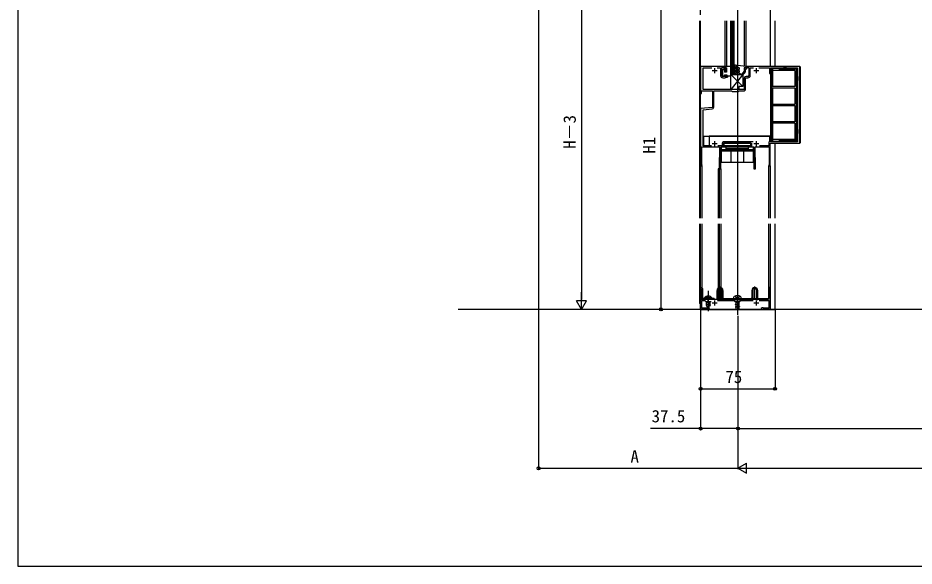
# Model space of a CAD drawing. Units: millimetres, scale not verified. Extents: x -1225 to 1225, y -1820 to 1812.
# Drawn here: x -1225 to -323, y -1820 to -1268 of the extents above; entities that cross this region are included whole.
import ezdxf
from ezdxf.enums import TextEntityAlignment as Align

# ---------------------------------------------------------------- set-up
doc = ezdxf.new("R2010")
doc.units = ezdxf.units.MM
doc.header["$LTSCALE"] = 10
for name, color, linetype in [('0-3_YKK_11', 7, 'Continuous'), ('0-4_YKK_12', 2, 'Continuous'), ('0-5_YKK_13', 4, 'Continuous'), ('0-7_YKK_D', 6, 'Continuous'), ('0-8_YKK_ZWAK', 7, 'Continuous'), ('0-9_YSS_K', 3, 'Continuous')]:
    doc.layers.add(name, color=color, linetype=linetype)
doc.styles.add('ＭＳ ゴシック', font='')
doc.styles.get('ＭＳ ゴシック').set_extended_font_data('MS Gothic')

msp = doc.modelspace()

# ---------------------------------------------------------------- linework, layer by layer
at = {"layer": '0-3_YKK_11'}
for p, q in [((-526, -1320.96), (-521, -1320.96)), ((-523.5, -1318.46), (-523.5, -1323.46)), ((-484, -1320.96), (-479, -1320.96)), ((-481.5, -1318.46), (-481.5, -1323.46)), ((-515.2, -1328.06), (-513.2, -1328.06)), ((-489.8, -1326.86), (-491.8, -1326.86)), ((-526, -1394.46), (-521, -1394.46)), ((-523.5, -1391.96), (-523.5, -1396.96)), ((-484.67, -1392.76), (-514.4, -1392.76)), ((-484, -1394.46), (-479, -1394.46)), ((-481.5, -1391.96), (-481.5, -1396.96)), ((-526, -1554.76), (-521, -1554.76)), ((-523.5, -1552.26), (-523.5, -1557.26)), ((-484, -1554.76), (-479, -1554.76)), ((-481.5, -1552.26), (-481.5, -1557.26))]:
    msp.add_line(p, q, dxfattribs=at)
for points in [[(-516.2, -1325.86), (-516.2, -1317.96), (-514, -1317.96), (-514, -1319.16), (-512.7, -1319.16), (-512.7, -1322.16), (-511.5, -1322.16), (-511.5, -1318.16), (-513, -1318.16), (-513, -1316.96), (-537.5, -1316.96), (-537.5, -1343.96), (-536.5, -1343.96), (-536.5, -1341.16), (-525.5, -1341.16), (-525.5, -1357.91), (-537.5, -1358.96), (-537.5, -1416.26)], [(-536.31, -1415.76), (-536.4, -1415.55), (-536.4, -1397.76), (-518.5, -1397.76), (-518.5, -1408.46), (-518.8, -1408.76), (-518.8, -1419.96), (-517.2, -1419.96), (-517.2, -1397.76), (-512.1, -1397.76), (-512.1, -1396.96), (-514.7, -1396.96), (-514.7, -1393.96), (-486.3, -1393.96), (-486.3, -1396.96), (-488.9, -1396.96), (-488.9, -1397.76), (-483.8, -1397.76), (-483.8, -1419.96), (-482.2, -1419.96), (-482.2, -1408.76), (-482.5, -1408.46), (-482.5, -1397.76), (-468.6, -1397.76), (-468.6, -1415.76), (-468.72, -1416), (-468.8, -1416.16), (-468.8, -1416.96), (-467.5, -1416.96), (-467.5, -1393.96), (-437.5, -1393.96), (-437.5, -1316.96), (-492, -1316.96), (-492, -1318.16), (-493.5, -1318.16), (-493.5, -1322.16), (-492.3, -1322.16), (-492.3, -1319.16), (-491, -1319.16), (-491, -1317.96)], [(-493.5, -1328.56), (-493.5, -1339.96), (-502.04, -1339.96), (-502.23, -1340.08), (-502.77, -1340.08), (-502.96, -1339.96), (-534.8, -1339.96), (-534.8, -1318.16), (-526.22, -1318.16)], [(-520.78, -1318.16), (-517.4, -1318.16), (-517.4, -1325.86)], [(-511.5, -1326.36), (-511.5, -1325.66), (-512.7, -1325.66), (-512.7, -1326.86), (-515.2, -1326.86)], [(-491, -1317.96), (-488.8, -1317.96), (-488.8, -1325.86)], [(-487.6, -1325.86), (-487.6, -1318.16), (-484.22, -1318.16)], [(-478.78, -1318.16), (-468.2, -1318.16), (-468.2, -1323.96), (-467, -1323.96), (-467, -1318.26), (-440, -1318.26), (-440, -1392.66), (-467, -1392.66), (-467, -1386.96), (-468.2, -1386.96), (-468.2, -1392.36), (-468.45, -1392.66), (-468.7, -1392.95), (-468.7, -1396.56), (-478.28, -1396.56)], [(-492.3, -1339.66), (-492.3, -1328.06), (-489.8, -1328.06)], [(-524.3, -1357.67), (-524.3, -1341.16), (-506.3, -1341.16), (-505.5, -1341.96), (-499.5, -1341.96), (-498.7, -1341.16), (-493.8, -1341.16)], [(-526.67, -1396.56), (-534.8, -1396.56), (-534.8, -1360.33), (-526.03, -1359.56)], [(-515.9, -1394.26), (-515.9, -1396.56), (-520.33, -1396.56)], [(-478.45, -1552.46), (-468.7, -1552.46), (-468.7, -1560.06), (-474.22, -1560.06), (-474.51, -1559.83), (-474.8, -1559.61), (-475.37, -1559.61), (-476.5, -1560.26), (-476.5, -1561.26), (-467.5, -1561.26), (-467.5, -1539.26), (-469, -1539.26), (-469, -1550.26)], [(-470, -1551.26), (-500.04, -1551.26), (-500.23, -1551.38), (-500.77, -1551.38), (-500.96, -1551.26), (-529.34, -1551.26), (-529.53, -1551.38), (-530.07, -1551.38), (-530.26, -1551.26), (-537.5, -1551.26), (-537.5, -1561.26), (-528.5, -1561.26), (-528.5, -1560.26), (-529.63, -1559.61), (-530.2, -1559.61), (-530.49, -1559.83), (-530.78, -1560.06), (-536.3, -1560.06), (-536.3, -1552.46), (-533.1, -1552.46), (-532.3, -1553.26), (-526.87, -1553.26)], [(-520.45, -1552.46), (-503.8, -1552.46), (-503, -1553.26), (-498, -1553.26), (-497.2, -1552.46), (-484.55, -1552.46)]]:
    msp.add_lwpolyline(points, dxfattribs=at)
for centre, radius, start, end in [((-515.2, -1325.86), 2.2, 180.00001, 269.99999), ((-515.2, -1325.86), 1, 180.00001, 269.99999), ((-513.2, -1326.36), 1.7, 270.00001, 359.99999), ((-489.8, -1325.86), 1, 270.00001, 359.99999), ((-489.8, -1325.86), 2.2, 270.00001, 359.99999), ((-491.8, -1328.56), 1.7, 90.00001, 179.99999), ((-493.8, -1339.66), 1.5, 270.00001, 359.99999), ((-526.2, -1357.67), 1.9, 275, 0.00001), ((-514.4, -1394.26), 1.5, 90.00001, 179.99999), ((-536.8, -1416.26), 0.7, 179.99997, 45.57294), ((-470, -1550.26), 1, 270.00001, 359.99999)]:
    msp.add_arc(centre, radius, start, end, dxfattribs=at)
at = {"layer": '0-4_YKK_12'}
for p, q in [((-500, -1566.76), (-500, -725.76)), ((-538.5, -1270.91), (-538.5, -1469.35)), ((-537.5, -1469.35), (-537.5, -1270.91)), ((-537.5, -1469.35), (-537.5, -1270.91)), ((-513, -1270.91), (-513, -1316.66)), ((-511.5, -1270.91), (-511.5, -1316.66)), ((-507, -1324.96), (-507, -1270.91)), ((-506.3, -1270.91), (-506.3, -1324.96)), ((-504.7, -1324.96), (-504.7, -1270.91)), ((-493.5, -1270.91), (-493.5, -1316.49)), ((-492, -1270.91), (-492, -1316.66)), ((-462.5, -1316.76), (-462.5, -1270.91)), ((-537.5, -1386.96), (-538.5, -1386.96)), ((-538.5, -1386.96), (-537.5, -1386.96)), ((-534.5, -1386.96), (-534.8, -1386.96)), ((-534.8, -1386.96), (-467, -1386.96)), ((-462.5, -1469.35), (-462.5, -1394.16)), ((-536.1, -1416.96), (-537.5, -1416.96)), ((-536.1, -1469.35), (-536.1, -1416.96)), ((-519.7, -1419.96), (-519.7, -1469.35)), ((-517, -1419.96), (-519.7, -1419.96)), ((-518.9, -1419.96), (-518.9, -1469.35)), ((-517, -1419.96), (-517, -1469.35)), ((-468.8, -1469.35), (-468.8, -1416.96)), ((-467.5, -1416.96), (-468.8, -1416.96)), ((-467.5, -1416.96), (-467.5, -1469.35)), ((-538.5, -1475.35), (-538.5, -1555.26)), ((-537.5, -1561.26), (-537.5, -1475.35)), ((-536.1, -1539.34), (-536.1, -1475.35)), ((-519.7, -1475.35), (-519.7, -1539.78)), ((-518.9, -1475.35), (-518.9, -1539.39)), ((-517, -1475.35), (-517, -1539.43)), ((-468.8, -1539.26), (-468.8, -1475.35)), ((-462.5, -1561.26), (-462.5, -1475.35)), ((-519.7, -1541.2), (-519.7, -1550.76)), ((-518.9, -1540.47), (-518.9, -1550.76)), ((-517, -1540.52), (-517, -1550.76)), ((-467.5, -1539.26), (-468.8, -1539.26)), ((-536.1, -1550.76), (-537.5, -1550.76)), ((-536.1, -1550.76), (-536.1, -1550.46)), ((-517, -1550.76), (-519.7, -1550.76)), ((-481, -1550.76), (-485.38, -1550.76)), ((-469.13, -1550.76), (-480, -1550.76)), ((-537.5, -1555.26), (-538.5, -1555.26)), ((-537.5, -1561.26), (-462.5, -1561.26))]:
    msp.add_line(p, q, dxfattribs=at)
for points in [[(-537.5, -1264.91), (-537.5, -1192.5), (-467.5, -1192.5), (-467.5, -1316.96)], [(-504, -1270.91), (-504, -1324.96), (-507, -1324.96)], [(-534.5, -1386.96), (-534.5, -1396.46), (-529, -1396.46)], [(-467.5, -1386.96), (-529, -1386.96), (-529, -1396.46)], [(-467.5, -1475.35), (-467.5, -1561.26), (-537.5, -1561.26), (-537.5, -1475.35)]]:
    msp.add_lwpolyline(points, dxfattribs=at)
at = {"layer": '0-5_YKK_13'}
for p, q in [((-513, -1316.66), (-513, -1317.46)), ((-507, -1316.66), (-513, -1316.66)), ((-507, -1316.66), (-507, -1316.72)), ((-504.9, -1316.61), (-505.28, -1315.56)), ((-492, -1316.66), (-504.97, -1315.16)), ((-504.9, -1316.61), (-504.3, -1316.96)), ((-504.3, -1316.96), (-504.3, -1318.44)), ((-503.3, -1315.76), (-503.3, -1323.66)), ((-503.3, -1315.76), (-502.92, -1316.8)), ((-502.3, -1317.16), (-502.92, -1316.8)), ((-502.3, -1317.16), (-502.3, -1319.5)), ((-501.5, -1316.07), (-501.5, -1323.66)), ((-501.08, -1317.22), (-501.5, -1316.07)), ((-501.08, -1317.22), (-498.5, -1318.16)), ((-492, -1316.66), (-492, -1317.46)), ((-467, -1316.76), (-467, -1316.96)), ((-437.8, -1316.76), (-467, -1316.76)), ((-437.3, -1317.26), (-437.3, -1393.66)), ((-515.5, -1320.66), (-515.5, -1325.96)), ((-513.4, -1320.16), (-515, -1320.16)), ((-514, -1326.46), (-515, -1326.46)), ((-513.5, -1320.76), (-513.5, -1322.66)), ((-513.5, -1320.76), (-513.4, -1320.76)), ((-511.5, -1322.66), (-513.5, -1322.66)), ((-513.5, -1325.16), (-511.2, -1325.16)), ((-513.5, -1325.16), (-513.5, -1325.96)), ((-512.3, -1318.16), (-511.5, -1318.16)), ((-511.5, -1318.16), (-511.5, -1322.66)), ((-511.2, -1325.16), (-511.2, -1327.06)), ((-510.2, -1326.26), (-510.5, -1327.66)), ((-510.2, -1326.26), (-507, -1326.26)), ((-507.5, -1320.66), (-507, -1320.66)), ((-507.5, -1320.66), (-507.5, -1321.16)), ((-507, -1323.16), (-507.5, -1323.16)), ((-507.5, -1323.16), (-507.5, -1323.66)), ((-507, -1320.6), (-507, -1320.66)), ((-507, -1323.1), (-507, -1323.16)), ((-495, -1324.96), (-507, -1339.96)), ((-507, -1324.96), (-495, -1336.96)), ((-507, -1325.6), (-507, -1326.26)), ((-505.1, -1321.3), (-504.3, -1321.76)), ((-505.1, -1323.49), (-504.05, -1324.09)), ((-504.3, -1318.44), (-504.7, -1318.2)), ((-504.3, -1320.84), (-504.7, -1320.6)), ((-504.7, -1322.79), (-504.3, -1323.02)), ((-504.3, -1321.76), (-504.3, -1323.02)), ((-502.3, -1320.66), (-503.05, -1320.23)), ((-502.25, -1324.09), (-503.05, -1323.63)), ((-502.55, -1319.36), (-502.3, -1319.5)), ((-502.55, -1322.76), (-502.3, -1322.91)), ((-502.3, -1320.66), (-502.3, -1322.91)), ((-501.17, -1320.19), (-498.5, -1321.16)), ((-495.09, -1325.16), (-501.17, -1322.94)), ((-500.83, -1319.25), (-499.17, -1319.85)), ((-500.83, -1322), (-499.17, -1322.61)), ((-498.5, -1319.38), (-498.5, -1318.16)), ((-498.5, -1322.14), (-498.5, -1321.16)), ((-496.12, -1324.78), (-494.35, -1323.01)), ((-492.77, -1322.85), (-495.09, -1325.16)), ((-494.3, -1322.26), (-493.5, -1321.66)), ((-493.65, -1323.01), (-493.13, -1322.49)), ((-492.7, -1318.16), (-493.5, -1318.16)), ((-493.5, -1318.16), (-493.5, -1321.66)), ((-467, -1318.56), (-467, -1392.36)), ((-440.5, -1318.76), (-467, -1318.76)), ((-467, -1318.76), (-466.2, -1319.56)), ((-466.2, -1319.56), (-466.2, -1391.36)), ((-465, -1319.56), (-466.2, -1319.56)), ((-465, -1318.76), (-465, -1336.96)), ((-442.5, -1320.76), (-465, -1320.76)), ((-458, -1320.76), (-458, -1318.76)), ((-441.3, -1319.56), (-458, -1319.56)), ((-451, -1318.26), (-454, -1318.26)), ((-454, -1318.76), (-454, -1318.26)), ((-451, -1318.76), (-451, -1318.26)), ((-442.5, -1320.76), (-442.5, -1336.96)), ((-440.5, -1318.76), (-441.3, -1319.56)), ((-441.3, -1319.56), (-441.3, -1391.36)), ((-440.5, -1318.76), (-440.5, -1392.16)), ((-511.2, -1327.66), (-510.5, -1327.66)), ((-439.5, -1326.76), (-440.5, -1326.76)), ((-439.5, -1330.76), (-440.5, -1330.76)), ((-439.5, -1326.76), (-439.5, -1330.76)), ((-499, -1339.96), (-507, -1339.96)), ((-442.5, -1336.96), (-465, -1336.96)), ((-442.5, -1338.46), (-465, -1338.46)), ((-465, -1338.46), (-465, -1354.71)), ((-442.5, -1338.46), (-442.5, -1354.71)), ((-465, -1354.71), (-442.5, -1354.71)), ((-465, -1356.21), (-465, -1372.46)), ((-442.5, -1372.46), (-465, -1372.46)), ((-442.5, -1373.96), (-465, -1373.96)), ((-465, -1373.96), (-465, -1392.16)), ((-442.5, -1373.96), (-442.5, -1390.16)), ((-439.5, -1380.16), (-440.5, -1380.16)), ((-439.5, -1380.16), (-439.5, -1384.16)), ((-439.5, -1384.16), (-440.5, -1384.16)), ((-516.9, -1398.06), (-516.9, -1412.96)), ((-484.1, -1398.06), (-516.9, -1398.06)), ((-486.8, -1396.56), (-514.2, -1396.56)), ((-511.8, -1399.56), (-511.8, -1396.56)), ((-489.2, -1399.56), (-489.2, -1396.56)), ((-484.1, -1412.96), (-484.1, -1398.06)), ((-466.2, -1391.36), (-467, -1392.16)), ((-440.5, -1392.16), (-467, -1392.16)), ((-467, -1393.96), (-467, -1394.16)), ((-437.8, -1394.16), (-467, -1394.16)), ((-465, -1391.36), (-466.2, -1391.36)), ((-442.5, -1390.16), (-465, -1390.16)), ((-458, -1392.16), (-458, -1390.16)), ((-441.3, -1391.36), (-458, -1391.36)), ((-454, -1392.66), (-454, -1392.16)), ((-451, -1392.66), (-454, -1392.66)), ((-451, -1392.66), (-451, -1392.16)), ((-441.3, -1391.36), (-440.5, -1392.16)), ((-484.1, -1400.56), (-516.9, -1400.56)), ((-484.1, -1401.96), (-516.9, -1401.96)), ((-489.2, -1399.56), (-511.8, -1399.56)), ((-506.9, -1412.96), (-506.9, -1401.96)), ((-494.1, -1412.96), (-494.1, -1401.96)), ((-516.9, -1412.96), (-484.1, -1412.96)), ((-537.5, -1550.26), (-537.5, -1540.26)), ((-536.5, -1540.26), (-536.5, -1550.26)), ((-535.5, -1540.26), (-535.5, -1549.26)), ((-529.8, -1542.76), (-529.8, -1563.26)), ((-521, -1551.26), (-521, -1542.26)), ((-520, -1542.26), (-520, -1551.26)), ((-518, -1550.26), (-518, -1538.26)), ((-516, -1549.76), (-516, -1542.26)), ((-515, -1542.26), (-515, -1549.76)), ((-486, -1542.26), (-486, -1549.76)), ((-485, -1542.26), (-485, -1549.76)), ((-483, -1550.26), (-483, -1538.26)), ((-481, -1551.26), (-481, -1542.26)), ((-480, -1551.26), (-480, -1542.26)), ((-536.5, -1550.26), (-537.5, -1550.26)), ((-523.8, -1550.26), (-534.5, -1550.26)), ((-533.55, -1549.75), (-527.8, -1549.75)), ((-533.55, -1550.26), (-533.55, -1549.75)), ((-533.55, -1550.26), (-527.8, -1550.26)), ((-526.05, -1549.75), (-531.8, -1549.75)), ((-526.05, -1550.26), (-531.8, -1550.26)), ((-529.8, -1554.87), (-529.8, -1547.9)), ((-526.05, -1550.26), (-526.05, -1549.75)), ((-521, -1551.26), (-520, -1551.26)), ((-514.5, -1550.26), (-486.5, -1550.26)), ((-514.5, -1551.26), (-486.5, -1551.26)), ((-504.25, -1549.23), (-504.25, -1550.26)), ((-502.64, -1547.83), (-501.65, -1549.86)), ((-502.1, -1551.26), (-502.1, -1551.26)), ((-501.65, -1549.86), (-500.5, -1550.47)), ((-500.5, -1545.75), (-500.5, -1563.56)), ((-500.5, -1554.87), (-500.5, -1547.9)), ((-498.9, -1551.26), (-498.9, -1551.26)), ((-481, -1551.26), (-480, -1551.26)), ((-531.8, -1553.26), (-531.8, -1556.86)), ((-527.8, -1556.86), (-531.8, -1556.86)), ((-531.8, -1556.86), (-531.1, -1558.26)), ((-531.15, -1558.16), (-531.15, -1553.26)), ((-531.1, -1558.26), (-528.5, -1558.26)), ((-527.8, -1556.86), (-528.5, -1558.26)), ((-528.45, -1558.16), (-528.45, -1553.26)), ((-527.8, -1556.86), (-527.8, -1553.26)), ((-498.9, -1555.61), (-502.6, -1556.43)), ((-498.4, -1555.8), (-502.6, -1556.54)), ((-502.1, -1556.62), (-502.6, -1556.54)), ((-498.9, -1558.15), (-502.6, -1558.97)), ((-498.4, -1558.23), (-502.6, -1558.97)), ((-498.4, -1558.34), (-502.6, -1559.08)), ((-502.6, -1558.97), (-502.6, -1559.08)), ((-502.1, -1559.16), (-502.6, -1559.08)), ((-502.1, -1553.26), (-502.1, -1556.32)), ((-502.1, -1556.62), (-498.4, -1555.8)), ((-502.1, -1556.62), (-502.1, -1558.86)), ((-502.1, -1559.16), (-498.4, -1558.34)), ((-502.1, -1559.16), (-502.1, -1561.26)), ((-498.9, -1560.69), (-501.44, -1561.26)), ((-498.4, -1560.77), (-501.13, -1561.26)), ((-498.4, -1560.88), (-500.55, -1561.26)), ((-500.09, -1561.26), (-498.4, -1560.88)), ((-498.9, -1553.26), (-498.9, -1555.61)), ((-498.9, -1555.61), (-498.4, -1555.69)), ((-498.9, -1555.91), (-498.9, -1558.15)), ((-498.9, -1558.15), (-498.4, -1558.23)), ((-498.9, -1558.45), (-498.9, -1560.69)), ((-498.9, -1560.69), (-498.4, -1560.77)), ((-498.9, -1560.99), (-498.9, -1561.26)), ((-498.4, -1555.69), (-498.4, -1555.8)), ((-498.4, -1558.23), (-498.4, -1558.34)), ((-498.4, -1560.77), (-498.4, -1560.88))]:
    msp.add_line(p, q, dxfattribs=at)
for points in [[(-507, -1339.96), (-507, -1324.96), (-495, -1324.96), (-495, -1336.96)], [(-505.1, -1318.9), (-504.3, -1319.36), (-504.3, -1320.84)], [(-495, -1336.96), (-499, -1336.96), (-499, -1339.96)], [(-465, -1356.21), (-442.5, -1356.21), (-442.5, -1372.46)], [(-486.8, -1396.56), (-486.8, -1393.96), (-514.2, -1393.96), (-514.2, -1396.56)], [(-523.8, -1550.26), (-523.8, -1551.26), (-534.5, -1551.26)], [(-531.85, -1548.25), (-530.94, -1550.1), (-529.8, -1550.71)], [(-527.75, -1548.25), (-528.65, -1550.1), (-529.8, -1550.71)], [(-504.25, -1550.26), (-496.75, -1550.26), (-496.75, -1549.23)], [(-498.36, -1547.83), (-499.35, -1549.86), (-500.5, -1550.47)], [(-498.4, -1555.69), (-502.6, -1556.43), (-502.6, -1556.54)]]:
    msp.add_lwpolyline(points, dxfattribs=at)
for centre, radius, start, end in [((-512.3, -1317.46), 0.7, 180, 270), ((-503.5, -1318.66), 4, 151.04498, 208.95502), ((-505, -1315.46), 0.3, 83.40938, 200), ((-492.7, -1317.46), 0.7, 270, 0), ((-437.8, -1317.26), 0.5, 0, 90), ((-515, -1320.66), 0.5, 90, 180), ((-515, -1325.96), 0.5, 180, 270), ((-514, -1325.96), 0.5, 270, 0), ((-513.4, -1320.46), 0.3, 270, 90), ((-503.5, -1321.16), 4, 180, 208.95502), ((-503.5, -1323.66), 4, 180, 208.95502), ((-504.9, -1318.55), 0.4, 60, 240), ((-504.9, -1320.95), 0.4, 60, 240), ((-504.9, -1323.14), 0.4, 60, 240), ((-503.8, -1323.66), 0.5, 240, 0), ((-502.8, -1319.79), 0.5, 60, 240), ((-502.8, -1323.2), 0.5, 60, 240), ((-502, -1323.66), 0.5, 240, 0), ((-501, -1319.72), 0.5, 70, 250), ((-501, -1322.47), 0.5, 70, 250), ((-499, -1319.38), 0.5, 250, 0), ((-499, -1322.14), 0.5, 250, 0), ((-494, -1322.66), 0.5, 126.8699, 315), ((-492.95, -1322.67), 0.25, 315, 135), ((-511.2, -1327.36), 0.3, 90, 270), ((-437.8, -1393.66), 0.5, 270, 0), ((-536.5, -1540.26), 1, 90, 180), ((-536.5, -1540.26), 1, 0, 90), ((-518, -1542.26), 3, 0, 180), ((-518, -1542.26), 2, 0, 180), ((-483, -1542.26), 3, 0, 180), ((-483, -1542.26), 2, 0, 180), ((-534.5, -1549.26), 2, 180, 270), ((-534.5, -1549.26), 1, 180, 270), ((-529.8, -1552.28), 4.53, 34.06671, 145.93329), ((-514.5, -1549.76), 1.5, 180, 270), ((-514.5, -1549.76), 0.5, 180, 270), ((-503.25, -1549.23), 1, 121.40289, 180), ((-500.5, -1553.73), 6.28, 58.59711, 121.40289), ((-497.75, -1549.23), 1, 0, 58.59711), ((-486.5, -1549.76), 0.5, 270, 0), ((-486.5, -1549.76), 1.5, 270, 0)]:
    msp.add_arc(centre, radius, start, end, dxfattribs=at)
at = {"layer": '0-7_YKK_D'}
for p, q in [((-700.6, -947.45), (-700.6, -1722.26)), ((-657.5, -1194.5), (-657.5, -1551.26)), ((-577.5, -1222.5), (-577.5, -1561.26)), ((-657.5, -1561.26), (-657.5, -1543.93)), ((-657.5, -1561.26), (-662.5, -1552.59)), ((-652.5, -1552.59), (-662.5, -1552.59)), ((-657.5, -1561.26), (-652.5, -1552.59)), ((-537.5, -1562.26), (-537.5, -1642.26)), ((-537.5, -1567.76), (-537.5, -1682.26)), ((-500, -1567.76), (-500, -1682.26)), ((-500, -1567.76), (-500, -1722.26)), ((-500, -1567.76), (-500, -1722.26)), ((-500, -1567.76), (-500, -1682.26)), ((-462.5, -1562.26), (-462.5, -1642.26)), ((-537.5, -1641.26), (-462.5, -1641.26)), ((-500, -1681.26), (0, -1681.26)), ((-700.6, -1721.26), (-500, -1721.26)), ((-500, -1721.26), (-491.34, -1716.26)), ((-500, -1721.26), (-491.34, -1726.26)), ((-500, -1721.26), (-482.68, -1721.26)), ((-491.34, -1726.26), (-491.34, -1716.26)), ((-490, -1721.26), (490, -1721.26))]:
    msp.add_line(p, q, dxfattribs=at)
msp.add_lwpolyline([(-500, -1681.26), (-537.5, -1681.26), (-588.1, -1681.26)], dxfattribs=at)
for centre in [(-577.5, -1561.26), (-537.5, -1641.26), (-462.5, -1641.26), (-537.5, -1681.26), (-500, -1681.26), (-500, -1681.26), (-700.6, -1721.26)]:
    msp.add_circle(centre, 1.5, dxfattribs=at)
at = {"layer": '0-8_YKK_ZWAK'}
msp.add_line((-1225, 1750.3), (-1225, -1819.7), dxfattribs=at)
msp.add_lwpolyline([(-1225, -1819.7), (1225, -1819.7), (1225, 1750.3)], dxfattribs=at)
at = {"layer": '0-9_YSS_K'}
msp.add_line((790.09, -1561.26), (-781.79, -1561.26), dxfattribs=at)

# ---------------------------------------------------------------- texts
at = {"layer": '0-7_YKK_D', "style": 'ＭＳ ゴシック'}
for s, p in [('H－3', (-659.5, -1399.58)), ('H1', (-579.5, -1404.53))]:
    msp.add_text(s, height=12.46, rotation=90, dxfattribs=at).set_placement(p, align=Align.BOTTOM_LEFT)
for s, p in [('75', (-512.56, -1639.26)), ('37.5', (-586.86, -1678.76)), ('A', (-608.12, -1719.26))]:
    msp.add_text(s, height=12.46, dxfattribs=at).set_placement(p, align=Align.BOTTOM_LEFT)

doc.saveas('drawing.dxf')
